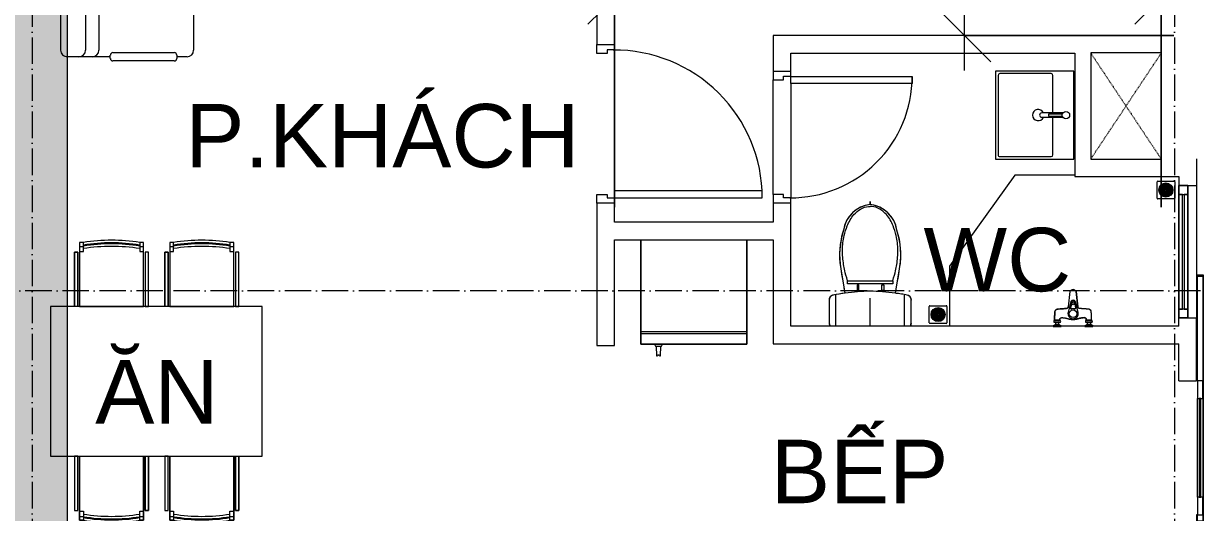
# Model space of a CAD drawing. Header units: millimetres. Extents: x -20215 to 101892, y -17414 to 45470.
# Drawn here: x 1451 to 8101, y 36493 to 39268 of the extents above; entities that cross this region are included whole.
import ezdxf

# ---------------------------------------------------------------- set-up
doc = ezdxf.new("R2010")
doc.units = ezdxf.units.MM
doc.linetypes.add('Dash', pattern=[6.35, 3.175, -3.175])
doc.linetypes.add('Grid Line', pattern=[4.2, 3, -0.6, 0, -0.6])
for name, color, linetype, lineweight in [('A-DETL-GENF', 31, 'Continuous', 5), ('A-DETL-GENF-HDLN', 161, 'Dash', 5), ('CHU', 181, 'Continuous', 5), ('CUA', 31, 'Continuous', 9), ('DIM', 1, 'Continuous', 5), ('DIM-200', 1, 'Continuous', 5), ('NET-CAT', 3, 'Continuous', 15), ('NET-THAY', 2, 'Continuous', 9), ('THIET BI', 44, 'Continuous', 5), ('THIET-BI', 44, 'Continuous', 5), ('TRUC', 225, 'Continuous', 5), ('X-COT HAM$0$LC.HA', 8, 'Continuous', 9)]:
    doc.layers.add(name, color=color, linetype=linetype, lineweight=lineweight)
doc.styles.add('Arial_1', font='arial_0.ttf', dxfattribs={"height": 400})
doc.styles.add('Arial_6', font='arial_0.ttf', dxfattribs={"height": 360})
doc.dimstyles.new('Diagonal_-_2mm_Arial', dxfattribs={"dimscale": 304.8, "dimtxt": 408.10376, "dimasz": 0.984252, "dimexe": 0.656168, "dimexo": 4.593176, "dimgap": 0.098425, "dimtad": 1, "dimdec": 0, "dimzin": 0, "dimdsep": 46, "dimtxsty": 'Arial_1', "dimblk1": 'OBLIQUE', "dimblk2": 'OBLIQUE', "dimsah": 1, "dimcen": 0.09, "dimdle": 0.656168, "dimazin": 0, "dimtfac": 1, "dimtdec": 4, "dimtix": 1, "dimtmove": 0, "dimatfit": 3, "dimfxl": 0, "dimtvp": 1, "dimtolj": 1, "dimtzin": 0, "dimlwd": 9, "dimlwe": 9, "dimarcsym": 0})

# ---------------------------------------------------------------- blocks, each defined once
blk = doc.blocks.new('ALC1807-ASCENT PLAZA-KET CAU_rvt-1-MẶT BẰNG TẦNG 4')
at = {"layer": 'X-COT HAM$0$LC.HA'}
h = blk.add_hatch(color=256, dxfattribs=at)
h.dxf.hatch_style = 1
h.paths.add_polyline_path([(1700.5, 42599.9), (1300.5, 42599.9), (1300.5, 32799.9), (1700.5, 32799.9)])
at = {"ltscale": 1000}
blk.add_lwpolyline([(1700.5, 42599.9), (1300.5, 42599.9), (1300.5, 32799.9), (1700.5, 32799.9)], close=True, dxfattribs=at)
blk = doc.blocks.new('X-SOFA1 - X-SOFA-V49-MẶT BẰNG TẦNG 4')
at = {"layer": 'THIET BI'}
for p, q in [((-753.8, 360.8), (-753.8, 931.5)), ((-716.2, 969.2), (-658.4, 969.2)), ((-658.4, 959.8), (-658.4, 978.7)), ((-644.3, 992.8), (-295.7, 992.8)), ((-295.7, 945.7), (-644.3, 945.7)), ((-281.5, 978.7), (-281.5, 959.8)), ((-281.5, 969.2), (-103.7, 969.2)), ((-216.7, 360.8), (-216.7, 931.5)), ((-141.3, 360.8), (-141.3, 931.5)), ((-103.7, 969.2), (-37.7, 969.2)), ((0, 360.8), (0, 931.5)), ((-1250, 303.6), (-1890, 303.6)), ((-1890, 303.6), (-1890, -376.4)), ((-1890, 303.6), (-1890, -376.4)), ((-1250, 303.6), (-1890, 303.6)), ((-1250, -376.4), (-1250, 303.6)), ((-1250, -376.4), (-1250, 303.6)), ((-753.8, -285.4), (-753.8, 285.4)), ((-716.2, 323.1), (-103.7, 323.1)), ((-216.7, -285.4), (-216.7, 285.4)), ((-141.3, -285.4), (-141.3, 285.4)), ((-103.7, 323.1), (-37.7, 323.1)), ((0, 285.4), (0, -285.4)), ((-716.2, -323.1), (-37.7, -323.1)), ((-1890, -376.4), (-1250, -376.4)), ((-1890, -376.4), (-1250, -376.4)), ((-753.8, -360.8), (-753.8, -931.5)), ((-216.7, -360.8), (-216.7, -931.5)), ((-141.3, -360.8), (-141.3, -931.5)), ((0, -360.8), (0, -552.3)), ((-716.2, -969.2), (-658.4, -969.2)), ((-658.4, -959.8), (-658.4, -978.7)), ((-295.7, -945.7), (-644.3, -945.7)), ((-644.3, -992.8), (-295.7, -992.8)), ((-281.5, -978.7), (-281.5, -959.8)), ((-103.7, -969.2), (-281.5, -969.2)), ((-39.1, -969.2), (-103.7, -969.2))]:
    blk.add_line(p, q, dxfattribs=at)
for centre, radius, start, end in [((-716.2, 931.5), 37.7, 90, 180), ((-644.3, 978.7), 14.1, 90, 180), ((-644.3, 959.8), 14.1, 180, 270), ((-295.7, 978.7), 14.1, 360, 90), ((-295.7, 959.8), 14.1, 270, 0), ((-179, 931.5), 37.7, 90, 180), ((-103.7, 931.5), 37.7, 90, 180), ((-37.7, 931.5), 37.7, 360, 90), ((-716.2, 360.8), 37.7, 180, 270), ((-179, 360.8), 37.7, 180, 270), ((-103.7, 360.8), 37.7, 180, 270), ((-37.7, 360.8), 37.7, 270, 0), ((-716.2, 285.4), 37.7, 90, 180), ((-179, 285.4), 37.7, 90, 180), ((-103.7, 285.4), 37.7, 90, 180), ((-37.7, 285.4), 37.7, 360, 90), ((-716.2, -285.4), 37.7, 180, 270), ((-716.2, -360.8), 37.7, 90, 180), ((-179, -285.4), 37.7, 180, 270), ((-179, -360.8), 37.7, 90, 180), ((-103.7, -285.4), 37.7, 180, 270), ((-103.7, -360.8), 37.7, 90, 180), ((-37.7, -285.4), 37.7, 270, 0), ((-37.7, -360.8), 37.7, 360, 90), ((-716.2, -931.5), 37.7, 180, 270), ((-644.3, -959.8), 14.1, 90, 180), ((-644.3, -978.7), 14.1, 180, 270), ((-295.7, -959.8), 14.1, 360, 90), ((-295.7, -978.7), 14.1, 270, 0), ((-179, -931.5), 37.7, 180, 270), ((-103.7, -931.5), 37.7, 180, 270)]:
    blk.add_arc(centre, radius, start, end, dxfattribs=at)
blk = doc.blocks.new('X-LA1 - X-LA-1305654-MẶT BẰNG TẦNG 4')
at = {"layer": 'THIET-BI'}
for p, q in [((250, -5), (-250, -5)), ((-250, -5), (-250, -450)), ((-250, -5), (-250, -450)), ((250, -5), (-250, -5)), ((-12.7, -66.5), (-12.7, -187.5)), ((250, -450), (250, -5)), ((250, -450), (250, -5)), ((-12.7, -124), (-225, -124)), ((-5.2, -70.1), (-5.2, -150)), ((5.2, -150), (5.2, -70.1)), ((12.3, -187.5), (12.3, -66.8)), ((225, -124), (12.3, -124)), ((-235, -134), (-235, -425)), ((-5.2, -150), (5.2, -150)), ((235, -425), (235, -134)), ((-250, -450), (250, -450)), ((-250, -450), (250, -450)), ((-225, -435), (225, -435))]:
    blk.add_line(p, q, dxfattribs=at)
blk.add_circle((0, -50), 20.8, dxfattribs=at)
for centre, radius, start, end in [((-225, -134), 10, 90, 180), ((225, -134), 10, 0, 90), ((0, -207.6), 32, 113.4242, 67.44806), ((-0.2, -187.5), 12.5, 180, 360), ((-225, -425), 10, 180, 270), ((225, -425), 10, 270, 0)]:
    blk.add_arc(centre, radius, start, end, dxfattribs=at)
blk = doc.blocks.new('X-SEN - X-SEN-1305592-MẶT BẰNG TẦNG 4')
at = {"layer": 'THIET-BI'}
for p, q in [((-67.5, 0), (-112.5, 0)), ((-112.5, 0), (-112.5, -3.8)), ((-112.5, 0), (-67.5, 0)), ((-112.5, -3.8), (-112.5, 0)), ((-67.5, -3.8), (-67.5, 0)), ((-67.5, 0), (-67.5, -3.8)), ((112.5, 0), (67.5, 0)), ((67.5, 0), (67.5, -3.8)), ((67.5, 0), (67.5, -3.8)), ((112.5, 0), (67.5, 0)), ((112.5, -3.8), (112.5, 0)), ((112.5, -3.8), (112.5, 0)), ((-112.5, -3.8), (-99.9, -12.6)), ((-67.5, -3.8), (-112.5, -3.8)), ((-112.5, -3.8), (-99.9, -12.6)), ((-99.9, -25.3), (-107.2, -25.3)), ((-72.8, -25.3), (-107.2, -25.3)), ((-107.2, -34.3), (-105.1, -34.3)), ((-107.2, -34.3), (-72.8, -34.3)), ((-105.1, -34.3), (-105.1, -37.2)), ((-105.1, -34.3), (-105.1, -37.2)), ((-74.9, -34.3), (-105.1, -34.3)), ((-105.1, -37.2), (-74.9, -37.2)), ((-99.9, -12.6), (-99.9, -25.3)), ((-99.9, -12.6), (-80.1, -12.6)), ((-80.1, -12.6), (-99.9, -12.6)), ((-99.9, -12.6), (-99.9, -25.3)), ((-80.1, -12.6), (-67.5, -3.8)), ((-80.1, -12.6), (-67.5, -3.8)), ((-80.1, -25.3), (-80.1, -12.6)), ((-80.1, -25.3), (-80.1, -12.6)), ((-72.8, -25.3), (-80.1, -25.3)), ((-74.9, -37.2), (-74.9, -34.3)), ((-74.9, -34.3), (-72.8, -34.3)), ((-74.9, -37.2), (-74.9, -34.3)), ((67.5, -3.8), (80.1, -12.6)), ((112.5, -3.8), (67.5, -3.8)), ((67.5, -3.8), (80.1, -12.6)), ((80.1, -25.3), (72.8, -25.3)), ((107.2, -25.3), (72.8, -25.3)), ((72.8, -34.3), (74.9, -34.3)), ((72.8, -34.3), (107.2, -34.3)), ((74.9, -34.3), (74.9, -37.2)), ((74.9, -34.3), (74.9, -37.2)), ((105.1, -34.3), (74.9, -34.3)), ((74.9, -37.2), (105.1, -37.2)), ((80.1, -12.6), (80.1, -25.3)), ((99.9, -12.6), (80.1, -12.6)), ((80.1, -12.6), (99.9, -12.6)), ((99.9, -12.6), (80.1, -12.6)), ((80.1, -12.6), (80.1, -25.3)), ((99.9, -12.6), (112.5, -3.8)), ((99.9, -12.6), (112.5, -3.8)), ((99.9, -25.3), (99.9, -12.6)), ((99.9, -25.3), (99.9, -12.6)), ((107.2, -25.3), (99.9, -25.3)), ((105.1, -37.2), (105.1, -34.3)), ((105.1, -34.3), (107.2, -34.3)), ((105.1, -37.2), (105.1, -34.3)), ((-12.9, -141.7), (-27.6, -80.8)), ((-27.3, -113.1), (-17.5, -199.2)), ((-17.5, -199.2), (-27.3, -113.1)), ((-7.7, -139.6), (-13.8, -105.5)), ((7.7, -139.6), (13.8, -105.5)), ((12.9, -141.7), (27.6, -80.8)), ((17.5, -199.2), (27.3, -113.1)), ((17.5, -199.2), (27.3, -113.1))]:
    blk.add_line(p, q, dxfattribs=at)
for centre, radius in [((0, -73.2), 21.5), ((0, -130.1), 7.2)]:
    blk.add_circle(centre, radius, dxfattribs=at)
for centre, radius, start, end in [((-102.9, -29.8), 6.9, 148.02464, 211.97536), ((-102.9, -29.8), 6.9, 148.02464, 211.97536), ((-107.2, -27.1), 1.8, 90, 148.02464), ((-107.2, -27.1), 1.8, 90, 148.02464), ((-107.2, -32.5), 1.8, 211.97536, 270), ((-107.2, -32.5), 1.8, 211.97536, 270), ((-112.5, -29.8), 6.9, 319.28447, 40.71553), ((-94.4, -29.8), 6.9, 139.28447, 220.71553), ((-85.4, -29.8), 6.9, 319.28447, 40.71553), ((-67.5, -29.8), 6.9, 139.28447, 220.71553), ((-72.8, -27.1), 1.8, 31.97536, 90), ((-72.8, -27.1), 1.8, 31.97536, 90), ((-72.8, -32.5), 1.8, 270, 328.02464), ((-72.8, -32.5), 1.8, 270, 328.02464), ((-77.1, -29.8), 6.9, 328.02464, 31.97536), ((-77.1, -29.8), 6.9, 328.02464, 31.97536), ((-0.4, -73.2), 28.3, 89.25175, 195.66926), ((0.4, -73.2), 28.3, 344.33074, 90.74825), ((77.1, -29.8), 6.9, 148.02464, 211.97536), ((77.1, -29.8), 6.9, 148.02464, 211.97536), ((72.8, -27.1), 1.8, 90, 148.02464), ((72.8, -27.1), 1.8, 90, 148.02464), ((72.8, -32.5), 1.8, 211.97536, 270), ((72.8, -32.5), 1.8, 211.97536, 270), ((67.5, -29.8), 6.9, 319.28447, 40.71553), ((85.6, -29.8), 6.9, 139.28447, 220.71553), ((94.6, -29.8), 6.9, 319.28447, 40.71553), ((112.5, -29.8), 6.9, 139.28447, 220.71553), ((107.2, -27.1), 1.8, 31.97536, 90), ((107.2, -27.1), 1.8, 31.97536, 90), ((107.2, -32.5), 1.8, 270, 328.02464), ((107.2, -32.5), 1.8, 270, 328.02464), ((102.9, -29.8), 6.9, 328.02464, 31.97536), ((102.9, -29.8), 6.9, 328.02464, 31.97536), ((-9.4, -104.7), 4.5, 74.07034, 190.15556), ((-0.4, -73.2), 28.3, 254.07034, 270.74825), ((0.4, -73.2), 28.3, 269.25175, 285.92966), ((9.4, -104.7), 4.5, 349.84444, 105.92966), ((0, -191), 19.3, 205.0481, 334.9519), ((0, -191), 19.3, 205.0481, 334.9519), ((0, -134.7), 14.7, 208.41441, 331.58559), ((0, -136.6), 8.24, 201.12938, 338.87062)]:
    blk.add_arc(centre, radius, start, end, dxfattribs=at)
for points, knots in [([(-105.1, -37.2), (-105.1, -39.1), (-104.9, -42.9), (-104.7, -48.5), (-104.5, -54.2), (-104.2, -61.7), (-103.9, -68.4), (-103.8, -73.6), (-103.7, -75.5), (-103.7, -76.7), (-103.6, -77.6), (-103.6, -78.6), (-103.6, -79.8), (-103.6, -81), (-103.5, -81.8), (-103.5, -82.3), (-103.5, -82.6), (-103.4, -83), (-103.4, -83.5), (-103.3, -84.3), (-103.2, -85.5), (-103.1, -86.6), (-102.8, -87.6), (-102.6, -88.2), (-102.3, -88.9), (-101.9, -89.7), (-101.3, -90.8), (-100.6, -91.7), (-100, -92.5), (-99, -93.6), (-97.8, -94.7), (-96.2, -95.8), (-95, -96.6), (-93.7, -97.2), (-92.4, -97.7), (-91.2, -98.1), (-90.3, -98.4), (-89.6, -98.5), (-88.9, -98.7), (-88, -98.8), (-86.8, -99), (-85.6, -99.1), (-84.7, -99.1), (-84, -99.2), (-83.3, -99.3), (-82.3, -99.4), (-81.2, -99.5), (-79.7, -99.6), (-77.9, -99.8), (-75.5, -100), (-72.8, -100.2), (-70, -100.5), (-66.3, -100.8), (-61.6, -101.2), (-56, -101.5), (-51.7, -101.8), (-48.8, -101.9), (-47.3, -101.9), (-46.1, -101.9), (-45.1, -102), (-44.4, -102), (-43.6, -102), (-42.6, -102), (-41.4, -102), (-40.1, -102), (-39.3, -102.1), (-38.8, -102.1), (-38.5, -102.2), (-38.1, -102.2), (-37.6, -102.3), (-36.8, -102.4), (-35.6, -102.6), (-34.3, -103), (-33.2, -103.5), (-32.5, -104), (-31.7, -104.6), (-30.5, -105.7), (-29, -107.6), (-27.9, -110.1), (-27.4, -112), (-27.3, -113.1)], [0, 0, 0, 0, 0.041667, 0.083333, 0.125, 0.166667, 0.25, 0.270833, 0.28125, 0.291667, 0.296875, 0.302083, 0.3125, 0.322917, 0.328125, 0.330729, 0.333333, 0.335938, 0.338542, 0.34375, 0.354167, 0.364583, 0.369792, 0.375, 0.380208, 0.385417, 0.395833, 0.40625, 0.411458, 0.416667, 0.4375, 0.447917, 0.458333, 0.46875, 0.479167, 0.489583, 0.494792, 0.5, 0.505208, 0.510417, 0.520833, 0.53125, 0.536458, 0.541667, 0.546875, 0.552083, 0.5625, 0.572917, 0.583333, 0.604167, 0.625, 0.645833, 0.666667, 0.708333, 0.75, 0.791667, 0.802083, 0.8125, 0.822917, 0.828125, 0.833333, 0.838542, 0.84375, 0.854167, 0.864583, 0.869792, 0.872396, 0.875, 0.877604, 0.880208, 0.885417, 0.895833, 0.90625, 0.916667, 0.921875, 0.927083, 0.9375, 0.958333, 0.979167, 1, 1, 1, 1]), ([(-105.1, -37.2), (-104.5, -52.3), (-103.9, -68.7), (-103.3, -87.5), (-99.6, -93.9), (-92.4, -98.5), (-72.6, -100.1), (-54, -102.2), (-33.9, -102), (-28.7, -107.4), (-27.8, -111), (-27.3, -113.1)], [0, 0, 0, 0, 45.441328, 49.333631, 56.110562, 66.562664, 73.682324, 114.966912, 125.570438, 129.900151, 136.284558, 136.284558, 136.284558, 136.284558]), ([(0, -41), (-2, -40.9), (-5.6, -40.9), (-10.3, -41.2), (-14.4, -41.6), (-18, -42.2), (-21.2, -42.9), (-24.2, -43.7), (-27.1, -44.6), (-30, -45.4), (-32.9, -46.3), (-35.8, -47.2), (-38.8, -47.9), (-41.8, -48.6), (-45.1, -49.2), (-48.4, -49.8), (-51.8, -50.2), (-54.8, -50.5), (-56.9, -50.7), (-58.1, -50.8), (-59, -50.9), (-59.9, -51), (-60.8, -51), (-61.7, -51), (-62.4, -51), (-63, -51), (-63.6, -51), (-64.4, -50.9), (-65.1, -50.8), (-65.7, -50.7), (-66.1, -50.6), (-66.5, -50.5), (-67.1, -50.4), (-68.1, -50.1), (-69.1, -49.6), (-70.1, -49), (-71.1, -48.3), (-72, -47.4), (-72.8, -46.6), (-73.3, -45.8), (-73.8, -45.1), (-74.1, -44.3), (-74.4, -43.5), (-74.6, -42.6), (-74.7, -41.9), (-74.8, -41.3), (-74.8, -40.9), (-74.9, -40.4), (-74.9, -39.8), (-74.9, -38.8), (-74.9, -37.9), (-74.9, -37.2)], [0, 0, 0, 0, 0.041667, 0.083333, 0.125, 0.166667, 0.208333, 0.25, 0.291667, 0.333333, 0.375, 0.416667, 0.458333, 0.5, 0.541667, 0.583333, 0.625, 0.666667, 0.6875, 0.697917, 0.708333, 0.71875, 0.729167, 0.739583, 0.75, 0.755208, 0.760417, 0.770833, 0.78125, 0.786458, 0.791667, 0.796875, 0.802083, 0.8125, 0.833333, 0.84375, 0.854167, 0.875, 0.885417, 0.895833, 0.90625, 0.916667, 0.927083, 0.9375, 0.947917, 0.953125, 0.958333, 0.963542, 0.96875, 0.979167, 1, 1, 1, 1]), ([(-74.9, -37.2), (-74.9, -39.9), (-75, -44.9), (-67.9, -51.6), (-55.3, -50.7), (-39.4, -48.7), (-24.4, -43.4), (-11.8, -40.7), (0, -41)], [0, 0, 0, 0, 8.475038, 15.961674, 29.255673, 47.963091, 70.422589, 93.837243, 93.837243, 93.837243, 93.837243]), ([(74.9, -37.2), (74.9, -37.9), (74.9, -38.8), (74.9, -39.8), (74.9, -40.4), (74.8, -40.9), (74.8, -41.3), (74.7, -41.9), (74.6, -42.6), (74.4, -43.3), (74.3, -43.9), (74.1, -44.4), (73.8, -45.1), (73.3, -45.8), (72.8, -46.6), (72, -47.4), (71.1, -48.3), (70.1, -49), (69.1, -49.6), (68.1, -50.1), (67.1, -50.4), (66.5, -50.5), (66.1, -50.6), (65.7, -50.7), (65.1, -50.8), (64.4, -50.9), (63.5, -51), (62.7, -51), (62.1, -51), (61.5, -51), (60.8, -51), (59.9, -51), (59, -50.9), (58.1, -50.8), (56.9, -50.7), (54.8, -50.5), (51.8, -50.2), (47.2, -49.6), (41.8, -48.7), (36.8, -47.4), (32.9, -46.3), (30, -45.4), (27.1, -44.6), (24.2, -43.7), (21.2, -42.9), (18, -42.2), (14.4, -41.6), (10.3, -41.2), (5.6, -40.9), (2, -40.9), (0, -41)], [0, 0, 0, 0, 0.020833, 0.03125, 0.036458, 0.041667, 0.046875, 0.052083, 0.0625, 0.072917, 0.078125, 0.083333, 0.09375, 0.104167, 0.114583, 0.125, 0.145833, 0.15625, 0.166667, 0.1875, 0.197917, 0.203125, 0.208333, 0.213542, 0.21875, 0.229167, 0.239583, 0.25, 0.255208, 0.260417, 0.270833, 0.28125, 0.291667, 0.302083, 0.3125, 0.333333, 0.375, 0.416667, 0.5, 0.583333, 0.625, 0.666667, 0.708333, 0.75, 0.791667, 0.833333, 0.875, 0.916667, 0.958333, 1, 1, 1, 1]), ([(74.9, -37.2), (74.9, -39.9), (75, -44.9), (67.9, -51.6), (55.3, -50.7), (39.4, -48.7), (24.4, -43.4), (11.8, -40.7), (0, -41)], [0, 0, 0, 0, 8.475038, 15.961674, 29.255673, 47.963091, 70.422589, 93.837243, 93.837243, 93.837243, 93.837243]), ([(27.3, -113.1), (27.4, -112), (27.9, -110.1), (29, -107.6), (30.5, -105.7), (31.7, -104.6), (32.5, -104), (33.2, -103.5), (34.3, -103), (35.6, -102.6), (36.8, -102.4), (37.6, -102.3), (38.1, -102.2), (38.5, -102.2), (38.8, -102.1), (39.3, -102.1), (40.1, -102), (41.4, -102), (42.6, -102), (43.6, -102), (44.4, -102), (45.1, -102), (46.1, -101.9), (47.3, -101.9), (48.8, -101.9), (51.7, -101.8), (57.9, -101.4), (65.3, -100.9), (72.8, -100.2), (76.9, -99.8), (79.7, -99.6), (81.2, -99.5), (82.3, -99.4), (83.3, -99.3), (84, -99.2), (84.7, -99.1), (85.6, -99.1), (86.8, -99), (88, -98.8), (88.9, -98.7), (89.6, -98.5), (90.3, -98.4), (91.2, -98.1), (92.4, -97.7), (93.7, -97.2), (95, -96.6), (96.2, -95.8), (97.8, -94.7), (99.2, -93.4), (100.4, -91.9), (101.3, -90.8), (101.9, -89.7), (102.3, -88.9), (102.6, -88.2), (102.8, -87.6), (103.1, -86.6), (103.2, -85.5), (103.3, -84.3), (103.4, -83.5), (103.4, -83), (103.5, -82.6), (103.5, -82.3), (103.5, -81.8), (103.6, -81), (103.6, -79.8), (103.6, -78.6), (103.6, -77.6), (103.7, -76.7), (103.7, -75.5), (103.8, -73.6), (103.9, -70.3), (104.1, -65.5), (104.5, -54.2), (104.8, -44.8), (105.1, -37.2)], [0, 0, 0, 0, 0.020833, 0.041667, 0.0625, 0.072917, 0.078125, 0.083333, 0.09375, 0.104167, 0.114583, 0.119792, 0.122396, 0.125, 0.127604, 0.130208, 0.135417, 0.145833, 0.15625, 0.161458, 0.166667, 0.171875, 0.177083, 0.1875, 0.197917, 0.208333, 0.25, 0.333333, 0.375, 0.416667, 0.427083, 0.4375, 0.447917, 0.453125, 0.458333, 0.463542, 0.46875, 0.479167, 0.489583, 0.494792, 0.5, 0.505208, 0.510417, 0.520833, 0.53125, 0.541667, 0.552083, 0.5625, 0.583333, 0.59375, 0.604167, 0.614583, 0.619792, 0.625, 0.630208, 0.635417, 0.645833, 0.65625, 0.661458, 0.664062, 0.666667, 0.669271, 0.671875, 0.677083, 0.6875, 0.697917, 0.703125, 0.708333, 0.71875, 0.729167, 0.75, 0.791667, 0.833333, 1, 1, 1, 1]), ([(105.1, -37.2), (104.5, -52.3), (103.9, -68.7), (103.3, -87.5), (99.6, -93.9), (92.4, -98.5), (72.6, -100.1), (54, -102.2), (33.9, -102), (28.7, -107.4), (27.8, -111), (27.3, -113.1)], [0, 0, 0, 0, 45.441328, 49.333631, 56.110562, 66.562664, 73.682324, 114.966912, 125.570438, 129.900151, 136.284558, 136.284558, 136.284558, 136.284558])]:
    blk.add_open_spline(points, degree=3, knots=knots, dxfattribs=at)
blk = doc.blocks.new('X-PHEU - X-PHEU-1231512-MẶT BẰNG TẦNG 4')
at = {"layer": 'THIET-BI'}
for p, q in [((25, 29), (25, 121)), ((29, 125), (121, 125)), ((42.5, 90.5), (42.5, 59.5)), ((47.5, 51.8), (47.5, 98.2)), ((52.5, 103.1), (52.5, 46.9)), ((57.5, 43.5), (57.5, 106.5)), ((62.5, 108.8), (62.5, 41.2)), ((67.5, 39.8), (67.5, 110.2)), ((72.5, 110.9), (72.5, 78.1)), ((72.5, 71.9), (72.5, 39.1)), ((77.5, 78.1), (77.5, 110.9)), ((77.5, 39.1), (77.5, 71.9)), ((82.5, 110.2), (82.5, 39.8)), ((87.5, 41.2), (87.5, 108.8)), ((92.5, 106.5), (92.5, 43.5)), ((97.5, 46.9), (97.5, 103.1)), ((102.5, 98.2), (102.5, 51.8)), ((107.5, 59.5), (107.5, 90.5)), ((125, 121), (125, 29)), ((121, 25), (29, 25))]:
    blk.add_line(p, q, dxfattribs=at)
blk.add_circle((75, 75), 40, dxfattribs=at)
for centre, radius, start, end in [((29, 121), 4, 90, 180), ((75, 75), 36, 139.80824, 154.52563), ((75, 75), 36, 119.0853, 128.68219), ((75, 75), 36, 102.0247, 110.31751), ((75, 75), 4, 128.68219, 231.31781), ((75, 75), 36, 90, 93.98208), ((75, 75), 36, 86.01792, 90), ((75, 75), 4, 308.68219, 51.31781), ((75, 75), 36, 69.68249, 77.9753), ((75, 75), 36, 51.31781, 60.9147), ((75, 75), 36, 25.47437, 40.19176), ((121, 121), 4, 0, 90), ((29, 29), 4, 180, 270), ((75, 75), 36, 205.47437, 220.19176), ((75, 75), 36, 231.31781, 240.9147), ((75, 75), 36, 249.68249, 257.9753), ((75, 75), 36, 266.01792, 270), ((75, 75), 36, 270, 273.98208), ((75, 75), 36, 282.0247, 290.31751), ((75, 75), 36, 299.0853, 308.68219), ((75, 75), 36, 319.80824, 334.52563), ((121, 29), 4, 270, 360)]:
    blk.add_arc(centre, radius, start, end, dxfattribs=at)
blk = doc.blocks.new('X-BAN AN 4 GHE1 - X-BAN AN 4 GHE-1305657-MẶT BẰNG TẦNG 4')
at = {"layer": 'THIET BI'}
for p, q in [((187, 362.7), (165.2, 362.7)), ((165.2, 362.7), (165.2, 0)), ((165.2, 362.7), (165.2, 0)), ((187, 362.7), (165.2, 362.7)), ((165.2, 340.9), (187, 340.9)), ((187, 327.9), (187, 362.7)), ((527.9, 362.7), (506.1, 362.7)), ((506.1, 362.7), (506.1, 327.9)), ((527.9, 362.7), (506.1, 362.7)), ((506.1, 340.9), (527.9, 340.9)), ((527.9, 0), (527.9, 362.7)), ((527.9, 0), (527.9, 362.7)), ((698.6, 362.7), (676.8, 362.7)), ((676.8, 362.7), (676.8, 0)), ((676.8, 362.7), (676.8, 0)), ((698.6, 362.7), (676.8, 362.7)), ((676.8, 340.9), (698.6, 340.9)), ((698.6, 327.9), (698.6, 362.7)), ((1039.5, 362.7), (1017.7, 362.7)), ((1017.7, 362.7), (1017.7, 327.9)), ((1039.5, 362.7), (1017.7, 362.7)), ((1017.7, 340.9), (1039.5, 340.9)), ((1039.5, 0), (1039.5, 362.7)), ((1039.5, 0), (1039.5, 362.7)), ((136.9, 308.5), (136.9, 0)), ((155.8, 308.5), (136.9, 308.5)), ((136.9, 308.5), (155.8, 308.5)), ((136.9, 0), (136.9, 308.5)), ((155.8, 0), (155.8, 308.5)), ((155.8, 308.5), (155.8, 0)), ((165.2, 311.9), (187, 311.9)), ((187, 311.9), (187, 327.9)), ((506.1, 327.9), (506.1, 311.9)), ((506.1, 311.9), (527.9, 311.9)), ((556.2, 308.5), (537.3, 308.5)), ((537.3, 308.5), (537.3, 0)), ((537.3, 308.5), (537.3, 0)), ((556.2, 308.5), (537.3, 308.5)), ((556.2, 0), (556.2, 308.5)), ((556.2, 0), (556.2, 308.5)), ((667.4, 308.5), (648.5, 308.5)), ((648.5, 308.5), (648.5, 0)), ((648.5, 308.5), (667.4, 308.5)), ((648.5, 0), (648.5, 308.5)), ((667.4, 0), (667.4, 308.5)), ((667.4, 308.5), (667.4, 0)), ((676.8, 311.9), (698.6, 311.9)), ((698.6, 311.9), (698.6, 327.9)), ((1017.7, 327.9), (1017.7, 311.9)), ((1017.7, 311.9), (1039.5, 311.9)), ((1067.8, 308.5), (1048.9, 308.5)), ((1048.9, 308.5), (1048.9, 0)), ((1048.9, 308.5), (1048.9, 0)), ((1067.8, 308.5), (1048.9, 308.5)), ((1067.8, 0), (1067.8, 308.5)), ((1067.8, 0), (1067.8, 308.5)), ((136.9, 0), (0, 0)), ((0, 0), (0, -850)), ((0, 0), (0, -850)), ((1200, 0), (0, 0)), ((155.8, 0), (136.9, 0)), ((165.2, 0), (155.8, 0)), ((165.2, 0), (527.9, 0)), ((537.3, 0), (527.9, 0)), ((537.3, 0), (556.2, 0)), ((648.5, 0), (556.2, 0)), ((667.4, 0), (648.5, 0)), ((676.8, 0), (667.4, 0)), ((676.8, 0), (1039.5, 0)), ((1048.9, 0), (1039.5, 0)), ((1048.9, 0), (1067.8, 0)), ((1200, 0), (1067.8, 0)), ((1200, -850), (1200, 0)), ((1200, -850), (1200, 0)), ((0, -850), (136.9, -850)), ((0, -850), (1200, -850)), ((136.9, -850), (136.9, -1158.5)), ((155.8, -850), (136.9, -850)), ((136.9, -850), (136.9, -1158.5)), ((155.8, -1158.5), (155.8, -850)), ((155.8, -850), (165.2, -850)), ((155.8, -1158.5), (155.8, -850)), ((165.2, -850), (165.2, -1212.7)), ((165.2, -850), (527.9, -850)), ((165.2, -1212.7), (165.2, -850)), ((527.9, -1212.7), (527.9, -850)), ((527.9, -850), (537.3, -850)), ((527.9, -850), (527.9, -1212.7)), ((537.3, -850), (537.3, -1158.5)), ((537.3, -850), (556.2, -850)), ((537.3, -1158.5), (537.3, -850)), ((556.2, -1158.5), (556.2, -850)), ((556.2, -850), (648.5, -850)), ((556.2, -850), (556.2, -1158.5)), ((648.5, -850), (648.5, -1158.5)), ((667.4, -850), (648.5, -850)), ((648.5, -850), (648.5, -1158.5)), ((667.4, -1158.5), (667.4, -850)), ((667.4, -850), (676.8, -850)), ((667.4, -1158.5), (667.4, -850)), ((676.8, -850), (676.8, -1212.7)), ((676.8, -850), (1039.5, -850)), ((676.8, -1212.7), (676.8, -850)), ((1039.5, -1212.7), (1039.5, -850)), ((1039.5, -850), (1048.9, -850)), ((1039.5, -850), (1039.5, -1212.7)), ((1048.9, -850), (1048.9, -1158.5)), ((1048.9, -850), (1067.8, -850)), ((1048.9, -1158.5), (1048.9, -850)), ((1067.8, -1158.5), (1067.8, -850)), ((1067.8, -850), (1200, -850)), ((1067.8, -850), (1067.8, -1158.5)), ((136.9, -1158.5), (155.8, -1158.5)), ((136.9, -1158.5), (155.8, -1158.5)), ((165.2, -1161.9), (187, -1161.9)), ((165.2, -1190.9), (187, -1190.9)), ((187, -1161.9), (187, -1177.9)), ((187, -1177.9), (187, -1212.7)), ((506.1, -1161.9), (527.9, -1161.9)), ((506.1, -1177.9), (506.1, -1161.9)), ((506.1, -1212.7), (506.1, -1177.9)), ((506.1, -1190.9), (527.9, -1190.9)), ((537.3, -1158.5), (556.2, -1158.5)), ((556.2, -1158.5), (537.3, -1158.5)), ((648.5, -1158.5), (667.4, -1158.5)), ((648.5, -1158.5), (667.4, -1158.5)), ((676.8, -1161.9), (698.6, -1161.9)), ((676.8, -1190.9), (698.6, -1190.9)), ((698.6, -1161.9), (698.6, -1177.9)), ((698.6, -1177.9), (698.6, -1212.7)), ((1017.7, -1161.9), (1039.5, -1161.9)), ((1017.7, -1177.9), (1017.7, -1161.9)), ((1017.7, -1212.7), (1017.7, -1177.9)), ((1017.7, -1190.9), (1039.5, -1190.9)), ((1048.9, -1158.5), (1067.8, -1158.5)), ((1067.8, -1158.5), (1048.9, -1158.5)), ((165.2, -1212.7), (187, -1212.7)), ((187, -1212.7), (165.2, -1212.7)), ((506.1, -1212.7), (527.9, -1212.7)), ((527.9, -1212.7), (506.1, -1212.7)), ((676.8, -1212.7), (698.6, -1212.7)), ((698.6, -1212.7), (676.8, -1212.7)), ((1017.7, -1212.7), (1039.5, -1212.7)), ((1039.5, -1212.7), (1017.7, -1212.7))]:
    blk.add_line(p, q, dxfattribs=at)
for centre, radius, start, end in [((346.5, -638.1), 1013.4, 80.94073, 99.05927), ((346.5, -638.1), 1013.4, 80.94073, 99.05927), ((346.5, -638.1), 998.9, 80.80804, 99.19196), ((346.5, -658.2), 1013.4, 80.94073, 99.05927), ((346.5, -658.2), 998.9, 80.80804, 99.19196), ((858.1, -638.1), 1013.4, 80.94073, 99.05927), ((858.1, -638.1), 1013.4, 80.94073, 99.05927), ((858.1, -638.1), 998.9, 80.80804, 99.19196), ((858.1, -658.2), 1013.4, 80.94073, 99.05927), ((858.1, -658.2), 998.9, 80.80804, 99.19196), ((346.5, -191.8), 998.9, 260.80804, 279.19196), ((346.5, -191.8), 1013.4, 260.94073, 279.05927), ((858.1, -191.8), 998.9, 260.80804, 279.19196), ((858.1, -191.8), 1013.4, 260.94073, 279.05927), ((346.5, -211.9), 998.9, 260.80804, 279.19196), ((346.5, -211.9), 1013.4, 260.94073, 279.05927), ((346.5, -211.9), 1013.4, 260.94073, 279.05927), ((858.1, -211.9), 998.9, 260.80804, 279.19196), ((858.1, -211.9), 1013.4, 260.94073, 279.05927), ((858.1, -211.9), 1013.4, 260.94073, 279.05927)]:
    blk.add_arc(centre, radius, start, end, dxfattribs=at)
blk = doc.blocks.new('X-TU LANH - X-TU LANH-V42-MẶT BẰNG TẦNG 4')
at = {"layer": 'THIET BI'}
for p, q in [((-300, -7.7), (-300, -600)), ((-300, -600), (-300, -7.7)), ((300, -600), (300, -7.7)), ((300, -7.7), (300, -600)), ((300, -530), (-300, -530)), ((300, -540), (-300, -540)), ((-300, -600), (300, -600)), ((300, -600), (-300, -600)), ((-222.5, -600), (-217.5, -610)), ((-217.5, -610), (-182.5, -610)), ((-212.5, -610), (-210.5, -665)), ((-189.5, -665), (-187.5, -610)), ((-182.5, -610), (-177.5, -600)), ((-210.5, -665), (-205.2, -665)), ((-194.8, -665), (-189.5, -665))]:
    blk.add_line(p, q, dxfattribs=at)
blk.add_arc((-200, -667.2), 5.66, 22.40182, 157.59821, dxfattribs=at)
blk = doc.blocks.new('X-XI1 - X-XI-V43-MẶT BẰNG TẦNG 4')
at = {"layer": 'THIET-BI'}
for p, q in [((-230.6, -16.8), (-233.2, -33.2)), ((-233.2, -29), (-233.2, -157.9)), ((-233.2, -29), (-233.2, -157.9)), ((-233.2, -33.2), (-233.2, -45)), ((-233.2, -45), (-233.2, -157.9)), ((-227.9, -12.2), (-230.6, -16.8)), ((-194.6, -10), (-194.6, -185.7)), ((0, -10), (0, -169.7)), ((194.6, -10), (194.6, -186.1)), ((231.6, -19.3), (227.7, -12)), ((233.2, -29), (231.6, -19.3)), ((233.2, -157.9), (233.2, -29)), ((233.2, -157.9), (233.2, -29)), ((233.2, -157.9), (233.2, -29)), ((-233.2, -157.9), (-232.9, -162.1)), ((-232.9, -162.1), (-231, -169.1)), ((-231, -169.1), (-228, -174.5)), ((-228, -174.5), (-224.2, -178.9)), ((-224.2, -178.9), (-216.9, -183.9)), ((-216.9, -183.9), (-209.4, -186.4)), ((-209.4, -186.4), (-202.4, -187.7)), ((-202.4, -187.7), (-192, -189.7)), ((-192, -189.7), (-184.2, -191.1)), ((-184.2, -191.1), (-168, -193.8)), ((-168, -193.8), (-149.9, -196.6)), ((-143.8, -197.5), (-166.7, -335.2)), ((-143.8, -197.5), (-166.7, -335.2)), ((-149.9, -196.6), (-143.8, -197.5)), ((-143.8, -197.5), (-147.8, -221.1)), ((143.8, -197.5), (212.9, -185.5)), ((166.7, -335.2), (143.8, -197.5)), ((166.7, -335.2), (143.8, -197.5)), ((146.9, -216.1), (143.8, -197.5)), ((212.9, -185.5), (220.8, -181.7)), ((220.8, -181.7), (226.5, -176.5)), ((226.5, -176.5), (231.9, -166.7)), ((231.9, -166.7), (233.2, -157.9)), ((-147.8, -221.1), (-155.3, -266.3)), ((-127.7, -249.9), (127.7, -249.9)), ((-127.7, -267.8), (-127.7, -249.9)), ((-76.6, -213.5), (-66.1, -213.5)), ((-76.6, -245), (-76.6, -213.5)), ((-66.1, -245), (-76.6, -245)), ((-66.1, -213.5), (-66.1, -245)), ((64, -213.5), (64, -245)), ((74.4, -213.5), (64, -213.5)), ((64, -245), (74.4, -245)), ((74.4, -245), (74.4, -213.5)), ((127.7, -249.9), (127.7, -267.8)), ((151.8, -245.3), (146.9, -216.1)), ((157.2, -277.8), (151.8, -245.3)), ((-164.6, -322), (-168.9, -349)), ((-161.5, -303.8), (-164.6, -322)), ((-157.7, -280.9), (-161.5, -303.8)), ((-155.3, -266.3), (-157.7, -280.9)), ((-8.6, -267.8), (-127.7, -267.8)), ((127.7, -267.8), (-8.6, -267.8)), ((161.7, -304.9), (157.2, -277.8)), ((166.7, -335.2), (161.7, -304.9)), ((-172.5, -383), (-173.5, -402.2)), ((-171, -365.1), (-172.5, -383)), ((-168.9, -349), (-171, -365.1)), ((171.6, -371), (166.7, -335.2)), ((173.2, -395.8), (171.6, -371)), ((173.5, -426.5), (173.2, -395.8)), ((-173.5, -402.2), (-173.1, -436.1)), ((-173.1, -436.1), (-172.5, -446.5)), ((-172.5, -446.5), (-169.6, -474.8)), ((165.2, -502.3), (172.5, -446.5)), ((172.5, -446.5), (173.5, -426.5)), ((-169.6, -474.8), (-166.5, -495.3)), ((-166.5, -495.3), (-161.1, -520.9)), ((-161.1, -520.9), (-151.4, -555.9)), ((155.1, -543.7), (161.7, -518.5)), ((161.7, -518.5), (165.2, -502.3)), ((-151.4, -555.9), (-143.5, -587)), ((-143.5, -587), (-131.8, -612.8)), ((131.6, -613.2), (145.5, -581)), ((145.5, -581), (151.4, -555.9)), ((151.4, -555.9), (155.1, -543.7)), ((-131.8, -612.8), (-121.7, -628.9)), ((-121.7, -628.9), (-100.2, -653.8)), ((-100.2, -653.8), (-87.5, -664.8)), ((-87.5, -664.8), (-69.9, -676.9)), ((86, -665.9), (100.2, -653.8)), ((100.2, -653.8), (114.1, -638.9)), ((114.1, -638.9), (131.6, -613.2)), ((-69.9, -676.9), (-49.6, -687.2)), ((-49.6, -687.2), (-19.9, -696.9)), ((-19.9, -696.9), (0, -700.2)), ((0, -700.2), (34.6, -692.9)), ((0, -700.2), (0, -702.7)), ((0, -712.5), (0, -700.2)), ((0, -700.3), (0, -710.2)), ((0, -702.7), (0, -715.9)), ((0, -710.2), (0, -716.9)), ((0, -717.2), (0, -712.5)), ((0, -716.9), (0, -717.2)), ((34.6, -692.9), (60.8, -681.9)), ((60.8, -681.9), (86, -665.9))]:
    blk.add_line(p, q, dxfattribs=at)
for centre, radius, start, end in [((-204.3, -29), 29, 138.32447, 180), ((-204.3, -29), 29, 138.78349, 180), ((204.3, -29), 29, 0, 41.67553), ((204.3, -29), 29, 360, 41.21651), ((-204.3, -157.9), 29, 180, 259.85987), ((-204.3, -157.9), 29, 180, 259.85987), ((18.1, 960), 1168.8, 258.77622, 262.03475), ((18.1, 960), 1168.8, 258.77622, 262.03475), ((18.1, 960), 1168.8, 262.14467, 269.16333), ((-16, 957.7), 1166.4, 270.83748, 277.76826), ((-18.1, 960), 1168.8, 277.96525, 281.22378), ((-18.1, 960), 1168.8, 277.96525, 281.22378), ((204.3, -157.9), 29, 280.14013, 360), ((204.3, -157.9), 29, 280.14013, 0), ((287.1, -414.4), 460.7, 170.09406, 197.88556), ((287.1, -414.4), 460.7, 170.09406, 197.88556), ((-287.1, -414.4), 460.7, 342.11444, 9.90594), ((-287.1, -414.4), 460.7, 342.11444, 9.90594), ((18.2, -529.6), 171.6, 188.82666, 263.90979), ((18.2, -529.6), 171.6, 188.82666, 263.90979), ((-18.2, -529.6), 171.6, 276.09021, 351.17334), ((-18.2, -529.6), 171.6, 276.09021, 351.17334)]:
    blk.add_arc(centre, radius, start, end, dxfattribs=at)
for points in [[(-127.7, -267.8), (-143.4, -315.6), (-152.2, -364.8), (-160.3, -442.2), (-151, -516.8), (-129.6, -585.3), (-93.5, -652), (-37.5, -689.3), (-2.9, -689.4), (0, -689.4)], [(127.7, -267.8), (143.4, -315.6), (152.2, -364.8), (160.3, -442.2), (151, -516.8), (129.6, -585.3), (93.5, -652), (37.5, -689.3), (2.9, -689.4), (0, -689.4)]]:
    blk.add_open_spline(points, degree=3, knots=[12.724379, 12.724379, 12.724379, 12.724379, 75.096459, 151.912755, 228.70098, 282.501534, 351.034079, 439.49288, 447.51098, 447.51098, 447.51098, 447.51098], dxfattribs=at)
blk = doc.blocks.new('CUA PHONG NGU - Type 1-1365695-MẶT BẰNG TẦNG 4')
at = {"layer": 'CUA', "lineweight": 5}
for p, q in [((-348.5, 47.7), (-298.5, 47.7)), ((-298.5, 47.7), (-298.5, -11.3)), ((501.5, 47.7), (551.5, 47.7)), ((501.5, -11.3), (501.5, 47.7)), ((-318.5, -52.3), (-348.5, -52.3)), ((-318.5, -11.3), (-318.5, -52.3)), ((-298.5, -11.3), (-318.5, -11.3)), ((521.5, -11.3), (501.5, -11.3)), ((521.5, -52.3), (521.5, -11.3)), ((551.5, -52.3), (521.5, -52.3))]:
    blk.add_line(p, q, dxfattribs=at)
at = {"layer": 'CUA'}
for p, q in [((-277.5, -52.3), (-317.5, -52.3)), ((-317.5, -52.3), (-317.5, -890.3)), ((-277.5, -890.3), (-277.5, -52.3)), ((-317.5, -890.3), (-277.5, -890.3))]:
    blk.add_line(p, q, dxfattribs=at)
at = {"layer": 'CUA', "lineweight": 5}
blk.add_arc((-317.5, -52.3), 838, 270, 0.5, dxfattribs=at)
blk = doc.blocks.new('X-PHONG WC1 - X-PHONG WC-1366090-MẶT BẰNG TẦNG 4')
at = {"layer": 'CUA'}
for p, q in [((-325, 50), (-375, 50)), ((-375, 50), (-375, 0)), ((-375, 50), (375, 50)), ((-375, 0), (-375, 50)), ((-375, 0), (-325, 0)), ((375, 0), (-375, 0)), ((325, 50), (-325, 50)), ((-325, 50), (-325, 30)), ((-325, 0), (-325, 50)), ((-325, 30), (325, 30)), ((325, 20), (-325, 20)), ((-325, 20), (-325, 0)), ((-325, 0), (325, 0)), ((325, 30), (325, 50)), ((375, 50), (325, 50)), ((325, 50), (325, 0)), ((325, 0), (325, 20)), ((375, 0), (375, 50)), ((375, 50), (375, 0)), ((325, 0), (375, 0))]:
    blk.add_line(p, q, dxfattribs=at)
blk = doc.blocks.new('CUA WC - Type 1-1365096-MẶT BẰNG TẦNG 4')
at = {"layer": 'CUA'}
for p, q in [((-242.5, 740.3), (-202.5, 740.3)), ((-242.5, 52.3), (-242.5, 740.3)), ((-202.5, 740.3), (-202.5, 52.3)), ((-202.5, 52.3), (-242.5, 52.3))]:
    blk.add_line(p, q, dxfattribs=at)
at = {"layer": 'CUA', "lineweight": 5}
for p, q in [((-243.5, 52.3), (-273.5, 52.3)), ((-243.5, 11.3), (-243.5, 52.3)), ((-223.5, 11.3), (-243.5, 11.3)), ((-223.5, -47.7), (-223.5, 11.3)), ((446.5, 11.3), (426.5, 11.3)), ((426.5, 11.3), (426.5, -47.7)), ((476.5, 52.3), (446.5, 52.3)), ((446.5, 52.3), (446.5, 11.3)), ((-273.5, -47.7), (-223.5, -47.7)), ((426.5, -47.7), (476.5, -47.7))]:
    blk.add_line(p, q, dxfattribs=at)
blk.add_arc((-242.5, 52.3), 688, 359.5, 90, dxfattribs=at)
blk = doc.blocks.new('CUA SAN PHOI LUA1 - CUA SAN PHOI LUA 800-1384255-MẶT BẰNG TẦNG 4')
at = {"layer": 'CUA'}
for p, q in [((-360, -50), (-400, -50)), ((-395, -85), (-395, -55)), ((-395, -55), (-360, -55)), ((-360, -55), (-360, -50)), ((-260, -55), (-360, -55)), ((-360, -55), (-360, -85)), ((-260, -85), (-260, -55)), ((-260, -55), (300, -55)), ((300, -65), (-260, -65)), ((-260, -65), (-260, -75)), ((400, -55), (300, -55)), ((300, -55), (300, -85)), ((300, -75), (300, -65)), ((400, -85), (400, -55)), ((400, -55), (960, -55)), ((960, -50), (960, -55)), ((960, -55), (995, -55)), ((995, -55), (995, -85)), ((1000, -90), (1000, -50)), ((-400, -90), (-360, -90)), ((-360, -85), (-395, -85)), ((-360, -85), (-260, -85)), ((-360, -90), (-360, -85)), ((-360, -90), (960, -90)), ((-260, -75), (300, -75)), ((300, -85), (-260, -85)), ((300, -85), (400, -85)), ((960, -85), (400, -85)), ((995, -85), (960, -85)), ((960, -85), (960, -90)), ((960, -90), (1000, -90))]:
    blk.add_line(p, q, dxfattribs=at)
blk = doc.blocks.new('Family2 - Family1-1830952-MẶT BẰNG TẦNG 4')
at = {"layer": 'A-DETL-GENF'}
for p, q in [((400, 602.3), (0, 602.3)), ((0, 602.3), (0, 0)), ((400, 0), (400, 602.3)), ((0, 0), (400, 0))]:
    blk.add_line(p, q, dxfattribs=at)
at = {"layer": 'A-DETL-GENF-HDLN'}
for p, q in [((0, 602.3), (400, 0.8)), ((0, 0), (400, 601.5))]:
    blk.add_line(p, q, dxfattribs=at)
blk = doc.blocks.new('DIMBLOCK70-MẶT BẰNG TẦNG 4')
at = {"layer": 'DIM-200', "lineweight": 9, "transparency": 16777216}
for p, q in [((6784.3, 38999.9), (6784.3, 42599.9)), ((6784.3, 42399.9), (6634.3, 42549.9)), ((7972.2, 42399.9), (6584.3, 42399.9)), ((6784.3, 42399.9), (6934.3, 42249.9)), ((6784.3, 42399.9), (7972.2, 42399.9)), ((6784.3, 39199.9), (6634.3, 39349.9)), ((7972.2, 39199.9), (6584.3, 39199.9)), ((6784.3, 39199.9), (6934.3, 39049.9)), ((6784.3, 39199.9), (7972.2, 39199.9))]:
    blk.add_line(p, q, dxfattribs=at)
at = {"layer": 'DIM-200', "color": 0, "lineweight": 9, "transparency": 16777216, "insert": (6235, 40184.6), "char_height": 400, "width": 1476.708, "attachment_point": 1, "rotation": 90, "line_spacing_factor": 0.941778, "style": 'Arial_1'}
blk.add_mtext('3200', dxfattribs=at)
blk = doc.blocks.new('_Oblique')
at = {"color": 0, "linetype": 'ByBlock', "lineweight": -2}
blk.add_line((-0.5, -0.5), (0.5, 0.5), dxfattribs=at)
blk = doc.blocks.new('DIMBLOCK71-MẶT BẰNG TẦNG 4')
at = {"layer": 'DIM-200', "lineweight": 9, "transparency": 16777216}
for p, q in [((4800.5, 38225.8), (4800.5, 39613.7)), ((7900.5, 38225.8), (7900.5, 39613.7)), ((4800.5, 39413.7), (4950.5, 39563.7)), ((7900.5, 39413.7), (8050.5, 39563.7)), ((4600.5, 39413.7), (8100.5, 39413.7)), ((4800.5, 39413.7), (4650.5, 39263.7)), ((4800.5, 39413.7), (4800.5, 38225.8)), ((7900.5, 39413.7), (7750.5, 39263.7)), ((7900.5, 39413.7), (7900.5, 38225.8))]:
    blk.add_line(p, q, dxfattribs=at)
at = {"layer": 'DIM-200', "color": 0, "lineweight": 9, "transparency": 16777216, "insert": (5735.2, 39963), "char_height": 400, "width": 1476.708, "attachment_point": 1, "line_spacing_factor": 0.941778, "style": 'Arial_1'}
blk.add_mtext('3100', dxfattribs=at)

msp = doc.modelspace()

# ---------------------------------------------------------------- linework, layer by layer
at = {"layer": 'NET-CAT'}
for p, q in [((4700.5, 41299.9), (4700.5, 39147.7)), ((4800.5, 39147.7), (4800.5, 41299.9)), ((7900.5, 41099.9, 0), (7900.5, 39199.9)), ((7900.5, 39199.9), (5700.5, 39199.9)), ((5700.5, 39199.9), (5700.5, 38997.7)), ((4700.5, 39147.7), (4800.5, 39147.7)), ((5800.5, 39099.9), (7410.5, 39099.9)), ((5800.5, 38997.7), (5800.5, 39099.9)), ((7410.5, 39099.9), (7410.5, 38399.9)), ((5700.5, 38997.7), (5800.5, 38997.7)), ((8100.5, 38499.9), (8100.5, 38347.5)), ((7410.5, 38399.9), (8000.5, 38399.9)), ((8000.5, 38399.9), (8000.5, 38347.5)), ((4800.5, 38247.7), (4700.5, 38247.7)), ((4700.5, 38247.7), (4700.5, 37439.9)), ((4800.5, 38139.9), (4800.5, 38247.7)), ((5700.5, 38247.7), (5700.5, 38139.9)), ((5800.5, 38247.7), (5700.5, 38247.7)), ((5800.5, 37549.9), (5800.5, 38247.7)), ((5700.5, 38139.9), (4800.5, 38139.9)), ((4800.5, 38039.9), (5700.5, 38039.9)), ((4800.5, 37439.9), (4800.5, 38039.9)), ((5700.5, 38039.9), (5700.5, 37449.9)), ((8000.5, 37549.9), (8000.5, 37597.5)), ((8100.5, 37239.9), (8100.5, 37597.5)), ((7288, 37549.9), (5800.5, 37549.9)), ((7468, 37549.9), (7333, 37549.9)), ((8000.5, 37549.9), (7513, 37549.9)), ((4700.5, 37439.9), (4800.5, 37439.9)), ((5700.5, 37449.9), (8000.5, 37449.9)), ((8000.5, 37239.9), (8000.5, 37449.9)), ((8000.5, 37239.9), (8100.5, 37239.9))]:
    msp.add_line(p, q, dxfattribs=at)
at = {"layer": 'NET-THAY', "color": 7}
for p, q in [((4800.5, 39117.7), (4800.5, 38318.7)), ((4800.5, 38318.7), (4800.5, 39117.7)), ((5700.5, 38297.7), (5700.5, 38947.7)), ((7070.5, 38407.7), (6700.5, 37889.9)), ((7410.5, 38407.7), (7070.5, 38407.7)), ((6700.5, 37889.9), (6700.5, 37549.9))]:
    msp.add_line(p, q, dxfattribs=at)
at = {"layer": 'NET-THAY'}
for p, q in [((5700.5, 38297.7), (5700.5, 38947.7)), ((5800.5, 38926.7), (5800.5, 38277.7)), ((8050.5, 38347.5), (8100.5, 38347.5)), ((8100.5, 38347.5), (8100.5, 37597.5)), ((8050.5, 37597.5), (8100.5, 37597.5))]:
    msp.add_line(p, q, dxfattribs=at)
at = {"layer": 'TRUC', "linetype": 'Grid Line', "ltscale": 50}
for p, q in [((1500.5, 43599.9), (1500.5, -7167.6)), ((7975.5, 43599.9), (7975.5, -4500.1)), ((43000.5, 37749.9), (-12092.4, 37749.9))]:
    msp.add_line(p, q, dxfattribs=at)

# ---------------------------------------------------------------- block references
at = {"layer": 'A-DETL-GENF'}
msp.add_blockref('Family2 - Family1-1830952-MẶT BẰNG TẦNG 4', (7500.5, 38497.7), dxfattribs=at)
at = {"layer": 'CUA'}
for name, p, rotation in [('CUA PHONG NGU - Type 1-1365695-MẶT BẰNG TẦNG 4', (4748.3, 38596.2), 90.00000000000034), ('CUA WC - Type 1-1365096-MẶT BẰNG TẦNG 4', (5748.3, 38724.1), 270.0000000000003), ('X-PHONG WC1 - X-PHONG WC-1366090-MẶT BẰNG TẦNG 4', (8050.5, 37972.5), 90.00000000000037), ('CUA SAN PHOI LUA1 - CUA SAN PHOI LUA 800-1384255-MẶT BẰNG TẦNG 4', (8050.5, 36839.9), 90.00000000000037)]:
    msp.add_blockref(name, p, dxfattribs=dict(at, rotation=rotation))
at = {"layer": 'NET-CAT', "lineweight": 5}
msp.add_blockref('ALC1807-ASCENT PLAZA-KET CAU_rvt-1-MẶT BẰNG TẦNG 4', (0, 0), dxfattribs=at)
at = {"layer": 'THIET BI', "rotation": 180}
msp.add_blockref('X-SOFA1 - X-SOFA-V49-MẶT BẰNG TẦNG 4', (1661.4, 40047.7), dxfattribs=at)
at = {"layer": 'THIET BI'}
for name, p in [('X-BAN AN 4 GHE1 - X-BAN AN 4 GHE-1305657-MẶT BẰNG TẦNG 4', (1603.3, 37662.2)), ('X-TU LANH - X-TU LANH-V42-MẶT BẰNG TẦNG 4', (5250.5, 38047.7))]:
    msp.add_blockref(name, p, dxfattribs=at)
at = {"layer": 'THIET-BI'}
for name, p, rotation in [('X-LA1 - X-LA-1305654-MẶT BẰNG TẦNG 4', (7410.5, 38747.7), 269.9999999999997), ('X-PHEU - X-PHEU-1231512-MẶT BẰNG TẦNG 4', (7851.9, 38397.5), 270.0000000000003), ('X-XI1 - X-XI-V43-MẶT BẰNG TẦNG 4', (6250.5, 37539.9), 180), ('X-SEN - X-SEN-1305592-MẶT BẰNG TẦNG 4', (7400.5, 37547.7), 180), ('X-PHEU - X-PHEU-1231512-MẶT BẰNG TẦNG 4', (6560.5, 37691.1), 270.0000000000003)]:
    msp.add_blockref(name, p, dxfattribs=dict(at, rotation=rotation))

# ---------------------------------------------------------------- texts
at = {"layer": 'CHU', "color": 7, "char_height": 360, "attachment_point": 1, "line_spacing_factor": 0.936439, "style": 'Arial_6'}
for s, insert, width in [('\\pt2540.0016,5079.9996,7620.0012,10159.9992,12700.0008,15239.9988,17780.0004,20319.9984,22860,25400.0016,27939.9996,30480.0012,33019.9992,35560.0008,38099.9988,40640.0004,43179.9984,45720,48260.0016,50799.9996,53340.0012,55879.9992,58420.0008,60959.9988,63500.0004,66039.9984,68580,71120.0016,73659.9996,76200.0012,78739.9992,81280.0008;P.KHÁCH', (2367.6, 38810.6), 2232.1), ('\\pt2540.0016,5079.9996,7620.0012,10159.9992,12700.0008,15239.9988,17780.0004,20319.9984,22860,25400.0016,27939.9996,30480.0012,33019.9992,35560.0008,38099.9988,40640.0004,43179.9984,45720,48260.0016,50799.9996,53340.0012,55879.9992,58420.0008,60959.9988,63500.0004,66039.9984,68580,71120.0016,73659.9996,76200.0012,78739.9992,81280.0008;WC', (6552.4, 38108.1), 882.74), ('\\pt2540.0016,5079.9996,7620.0012,10159.9992,12700.0008,15239.9988,17780.0004,20319.9984,22860,25400.0016,27939.9996,30480.0012,33019.9992,35560.0008,38099.9988,40640.0004,43179.9984,45720,48260.0016,50799.9996,53340.0012,55879.9992,58420.0008,60959.9988,63500.0004,66039.9984,68580,71120.0016,73659.9996,76200.0012,78739.9992,81280.0008;ĂN', (1857.4, 37357.7), 709.02), ('\\pt2540.0016,5079.9996,7620.0012,10159.9992,12700.0008,15239.9988,17780.0004,20319.9984,22860,25400.0016,27939.9996,30480.0012,33019.9992,35560.0008,38099.9988,40640.0004,43179.9984,45720,48260.0016,50799.9996,53340.0012,55879.9992,58420.0008,60959.9988,63500.0004,66039.9984,68580,71120.0016,73659.9996,76200.0012,78739.9992,81280.0008;BẾP', (5687.4, 36906), 1016.06)]:
    msp.add_mtext(s, dxfattribs=dict(at, insert=insert, width=width))

# ---------------------------------------------------------------- dimensions: what is measured, and where the dimension line sits
at = {"layer": 'DIM', "lineweight": 9}
dim = msp.add_linear_dim(base=(6784.3, 42399.9), p1=(6572.2, 39199.9), p2=(6572.2, 42399.9), angle=90, dimstyle='Diagonal_-_2mm_Arial', override={"dimpost": '<>', "dimfxl": 3200}, dxfattribs=at)
dim.commit()
dim.dimension.update_dxf_attribs({"geometry": 'DIMBLOCK70-MẶT BẰNG TẦNG 4', "text_midpoint": (6549.9, 40799.9)})
dim = msp.add_linear_dim(base=(7900.5, 39413.7), p1=(4800.5, 39625.8), p2=(7900.5, 39625.8), dimstyle='Diagonal_-_2mm_Arial', override={"dimpost": '<>', "dimfxl": 3099.99999}, dxfattribs=at)
dim.commit()
dim.dimension.update_dxf_attribs({"geometry": 'DIMBLOCK71-MẶT BẰNG TẦNG 4', "text_midpoint": (6350.5, 39648.1)})

doc.saveas('drawing.dxf')
